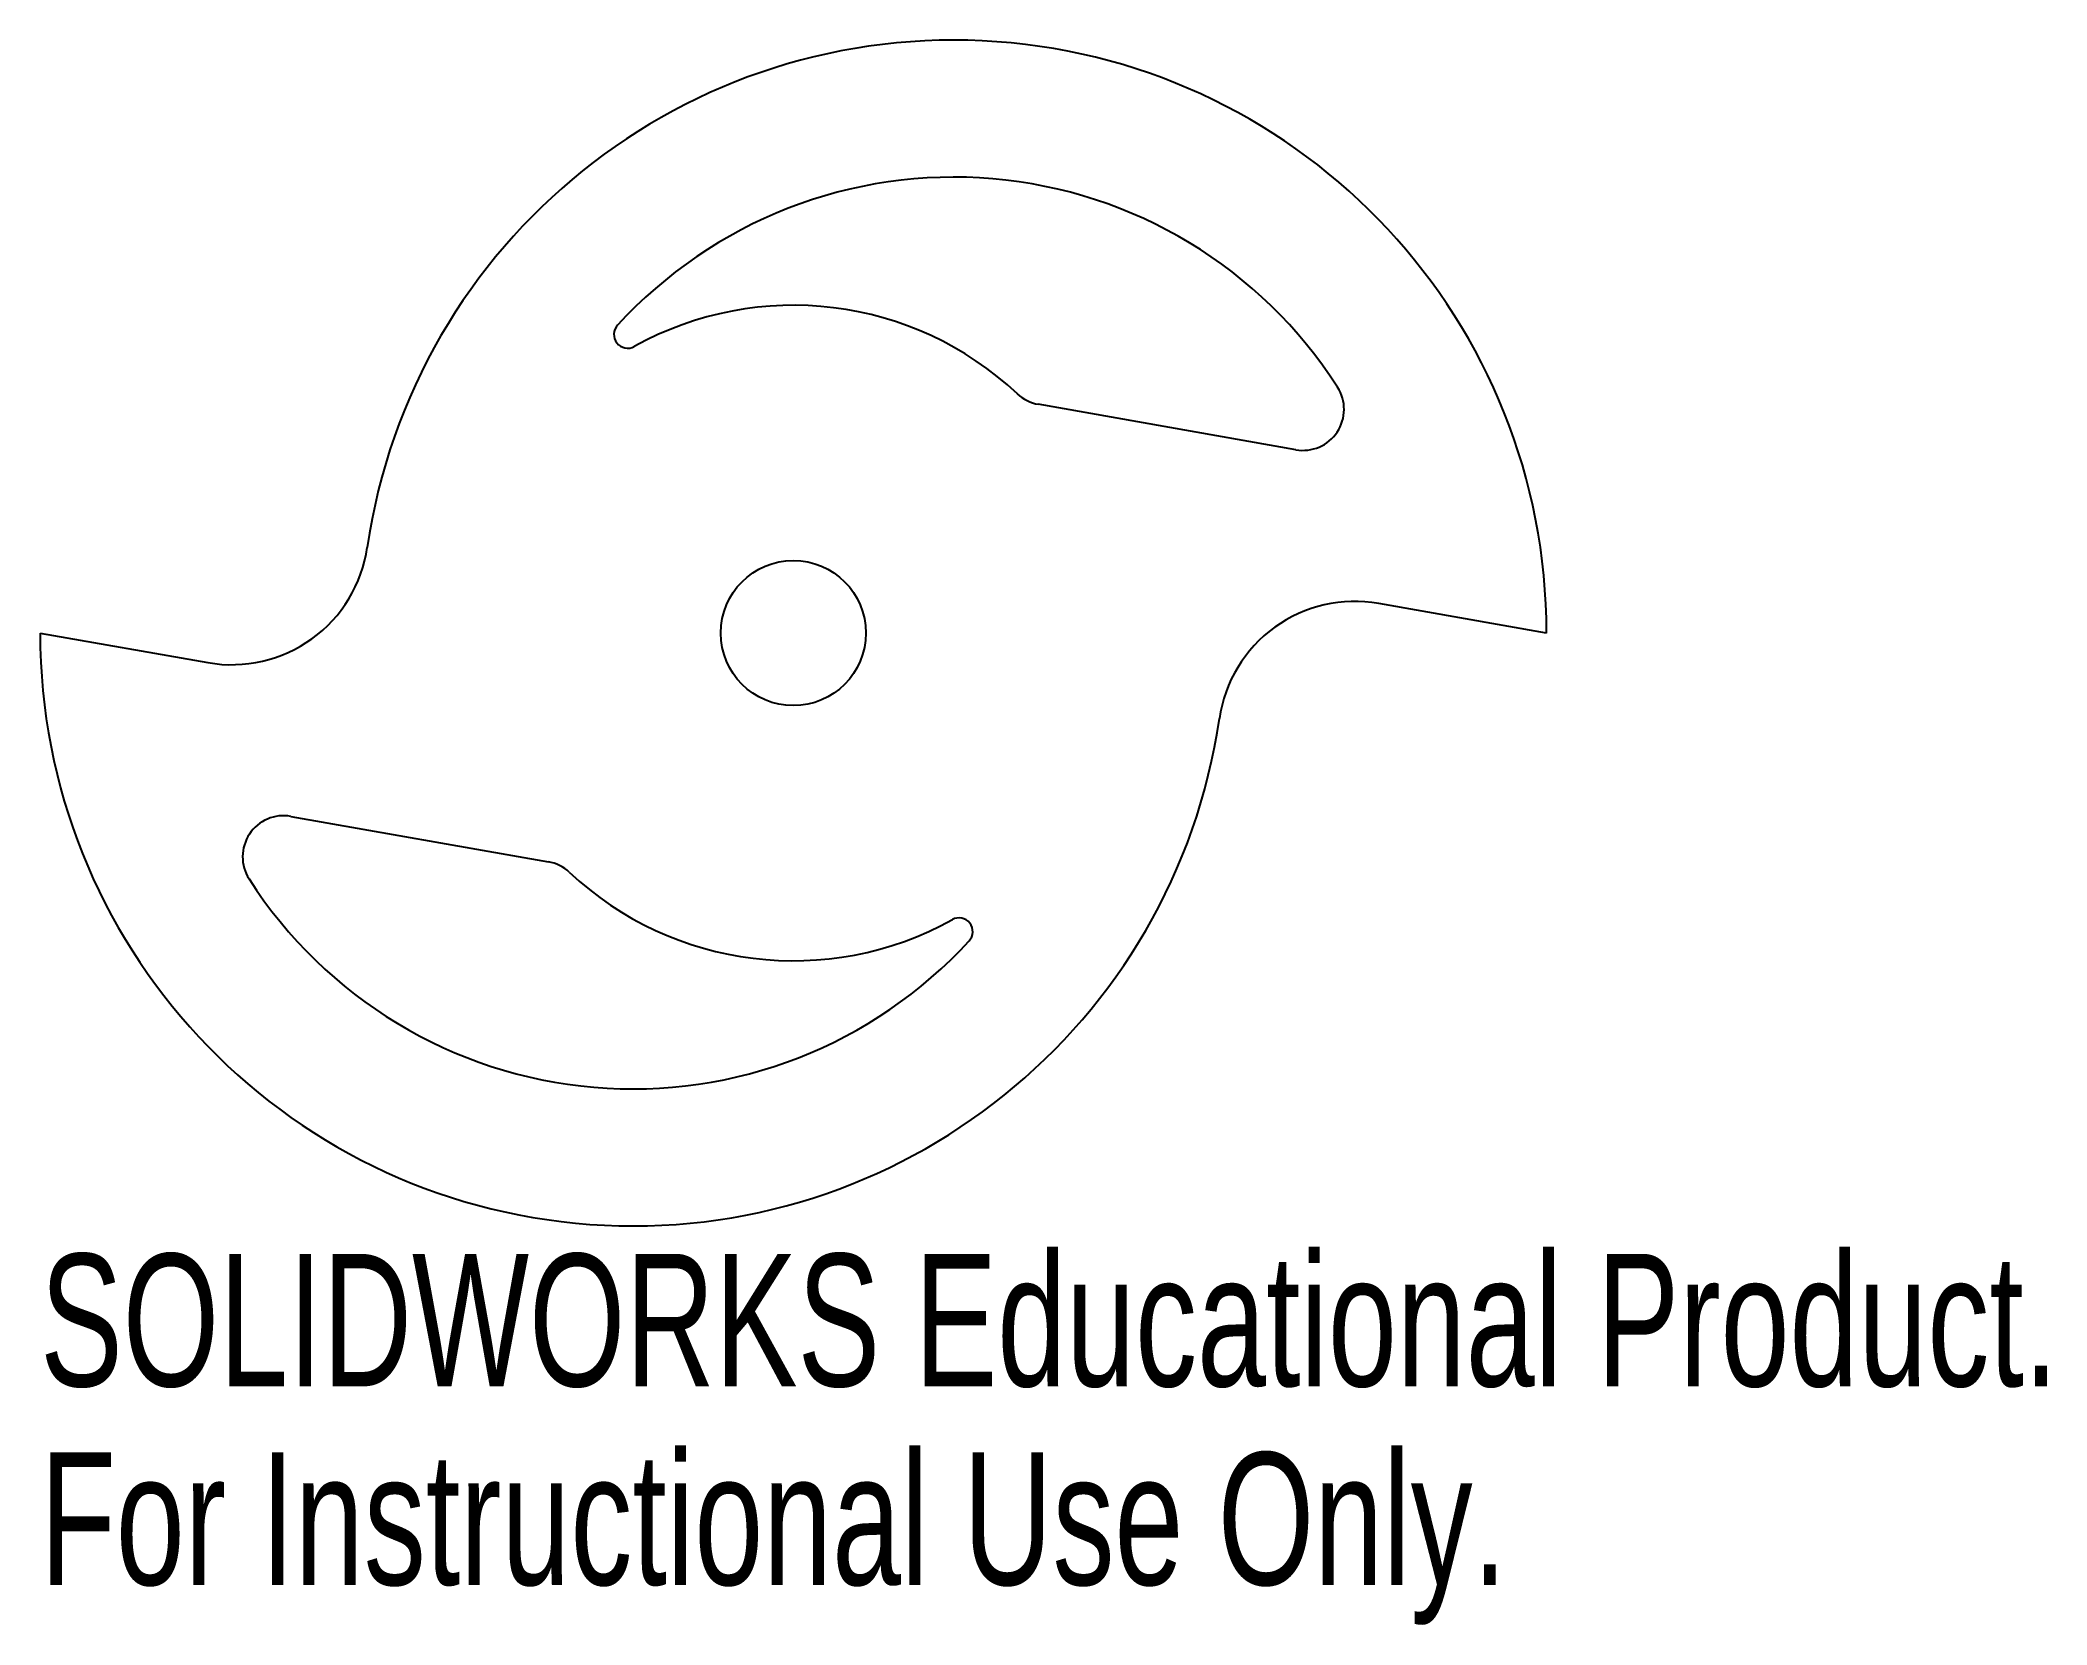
# Model space of a CAD drawing. Header units: millimetres. Extents: x -92.5 to -19.2, y -16.2 to 41.6.
import ezdxf

# ---------------------------------------------------------------- set-up
doc = ezdxf.new("R2010")
doc.units = ezdxf.units.MM
doc.styles.add('SLDTEXTSTYLE0', font='TXT', dxfattribs={"width": 0.7})

msp = doc.modelspace()

# ---------------------------------------------------------------- linework, layer by layer
at = {"color": 7, "linetype": 'Continuous', "lineweight": 25}
for p, q in [((-46.653, 26.691), (-56.056, 28.349)), ((-37.5, 20), (-43.628, 21.08)), ((-92.5, 20), (-86.372, 18.92)), ((-83.347, 13.309), (-73.944, 11.651))]:
    msp.add_line(p, q, dxfattribs=at)
msp.add_circle((-65, 20), 2.65, dxfattribs=at)
for centre, radius, start, end in [((-59.141, 20), 21.641, 0, 171.70496), ((-59.141, 20), 16.641, 32.64692, 137.53558), ((-65, 20), 11.964, 46.87215, 119.03326), ((-71.049, 30.898), 0.5, 137.53558, 299.03326), ((-55.796, 29.826), 1.5, 226.87215, 260), ((-46.392, 28.168), 1.5, 260, 32.64692), ((-85.504, 23.844), 5, 260, 351.70496), ((-44.496, 16.156), 5, 80, 171.70496), ((-70.859, 20), 21.641, 180, 351.70496), ((-83.608, 11.832), 1.5, 80, 212.64692), ((-70.859, 20), 16.641, 212.64692, 317.53558), ((-74.204, 10.174), 1.5, 46.87215, 80), ((-65, 20), 11.964, 226.87215, 299.03326), ((-58.951, 9.102), 0.5, 317.53558, 119.03326)]:
    msp.add_arc(centre, radius, start, end, dxfattribs=at)

# ---------------------------------------------------------------- texts
at = {"color": 7, "linetype": 'Continuous', "char_height": 4.83362, "attachment_point": 1, "style": 'SLDTEXTSTYLE0'}
for s, insert in [('SOLIDWORKS Educational Product.', (-92.5, -2.661)), ('For Instructional Use Only.', (-92.5, -9.911))]:
    msp.add_mtext(s, dxfattribs=dict(at, insert=insert))

doc.saveas('drawing.dxf')
